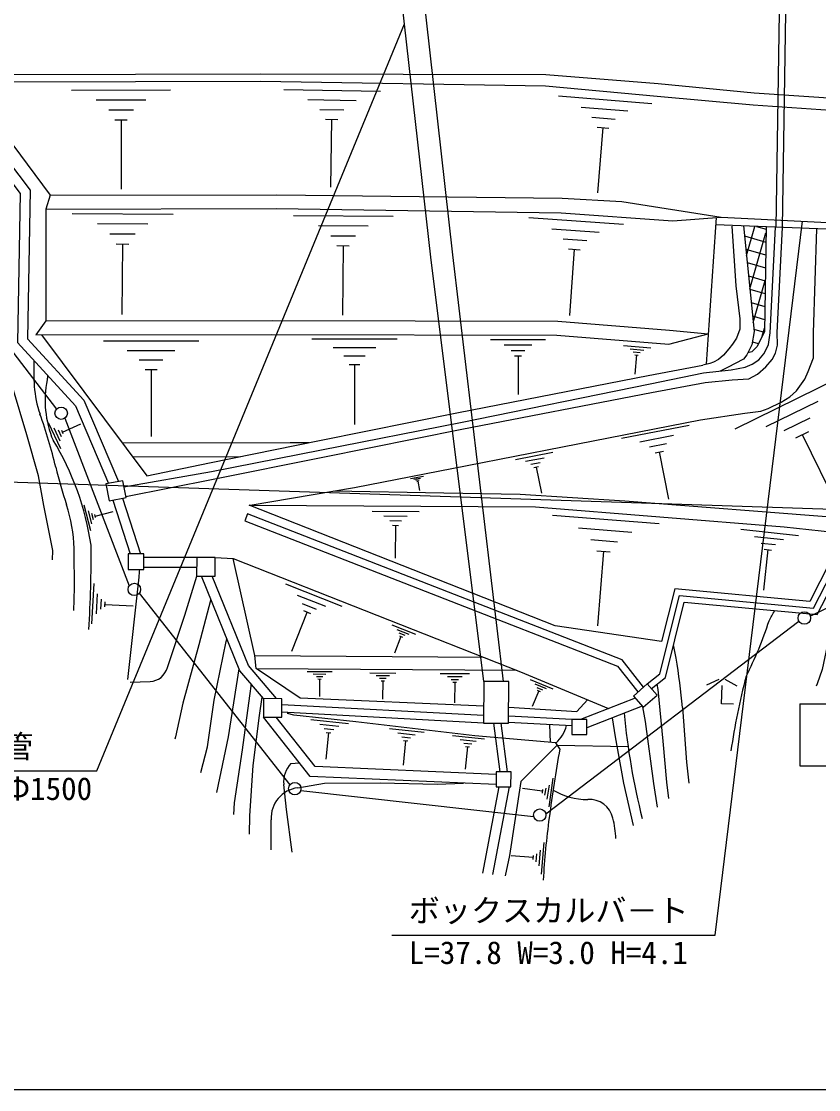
# Model space of a CAD drawing. Units: millimetres, scale not verified. Extents: x 40000 to 680000, y 20000 to 380000.
# Drawn here: x 386150 to 450258, y 205000 to 290866 of the extents above; entities that cross this region are included whole.
import ezdxf
from ezdxf.enums import TextEntityAlignment as Align

# ---------------------------------------------------------------- set-up
doc = ezdxf.new("R2010")
doc.units = ezdxf.units.MM
doc.header["$LTSCALE"] = 1000
for name, color, linetype, lineweight in [('M-BGD', 7, 'Continuous', 25), ('M-STR-STRC', 7, 'Continuous', 25), ('M-TTL-BAND', 7, 'Continuous', 25)]:
    doc.layers.add(name, color=color, linetype=linetype, lineweight=lineweight)
doc.styles.add('ＭＳ ゴシック', font='')
doc.styles.get('ＭＳ ゴシック').set_extended_font_data('MS Gothic')

msp = doc.modelspace()

# ---------------------------------------------------------------- linework, layer by layer
at = {"layer": 'M-BGD'}
for p, q in [((392231, 230612), (416956, 290675)), ((382276, 285203), (388478, 276886)), ((390180, 285341), (398150, 285363)), ((407249, 285384), (415025, 285264)), ((392174, 284550), (396159, 284560)), ((409181, 284577), (413069, 284517)), ((429346, 284884), (436840, 284263)), ((393173, 283755), (395165, 283761)), ((410141, 283784), (412085, 283754)), ((431158, 283979), (434904, 283669)), ((393673, 282960), (394669, 282962)), ((394171, 282961), (394186, 277382)), ((410615, 282999), (411587, 282984)), ((411101, 282991), (411017, 277548)), ((432032, 283152), (433906, 282997)), ((432439, 282364), (433375, 282286)), ((432907, 282325), (432472, 277079)), ((390245, 275432), (398346, 275376)), ((408041, 275260), (416036, 275205)), ((426966, 275099), (434576, 274558)), ((442009, 275106), (441225, 263299)), ((441926, 217429), (448968, 274800)), ((392264, 274608), (396315, 274580)), ((410034, 274446), (414031, 274419)), ((428814, 274203), (432619, 273932)), ((444459, 272048), (445132, 274390)), ((445256, 274385), (446027, 274164)), ((393271, 273791), (395297, 273777)), ((411028, 273640), (413027, 273626)), ((429711, 273374), (431614, 273239)), ((444302, 273619), (446011, 273128)), ((444727, 269361), (446023, 273870)), ((393772, 272977), (394785, 272970)), ((394279, 272974), (394239, 267302)), ((411522, 272837), (412521, 272830)), ((412022, 272834), (411983, 267237)), ((430133, 272579), (431084, 272512)), ((430608, 272545), (430230, 267218)), ((444409, 272548), (445994, 272092)), ((379794, 271652), (388967, 259686)), ((444516, 271477), (445977, 271057)), ((444623, 270405), (445961, 270021)), ((444996, 266674), (445961, 270034)), ((444730, 269334), (445944, 268985)), ((444837, 268263), (445927, 267950)), ((444944, 267192), (445911, 266914)), ((445717, 265564), (445899, 266198)), ((387778, 265658), (396229, 254345)), ((409496, 265352), (416374, 265351)), ((438211, 264926), (441387, 265746)), ((445051, 266121), (445876, 265883)), ((392743, 265184), (400415, 265182)), ((411216, 264664), (414654, 264663)), ((423875, 265305), (428298, 265304)), ((424980, 264862), (427192, 264862)), ((434559, 264802), (436771, 264624)), ((435094, 264536), (436200, 264447)), ((444926, 265116), (445423, 264973)), ((394661, 264416), (398497, 264416)), ((395619, 263649), (397537, 263649)), ((412075, 263976), (413795, 263976)), ((425533, 264420), (426639, 264419)), ((425809, 263977), (426362, 263977)), ((426086, 263977), (426085, 260881)), ((435353, 264293), (435906, 264248)), ((435473, 264060), (435750, 264038)), ((435611, 264049), (435487, 262501)), ((396099, 262882), (397058, 262882)), ((396578, 262882), (396577, 257511)), ((412505, 263288), (413365, 263288)), ((412935, 263288), (412934, 258474)), ((443550, 258111), (451884, 262204)), ((446043, 258301), (450210, 260348)), ((389318, 256497), (388338, 258596)), ((389458, 257840), (390926, 258527)), ((389650, 258966), (394820, 245483)), ((447494, 257979), (449577, 259002)), ((389283, 257120), (388793, 258169)), ((389370, 257480), (389125, 258005)), ((389519, 257709), (389396, 257972)), ((434419, 257357), (439841, 258409)), ((435879, 257078), (438591, 257604)), ((448424, 257402), (449466, 257913)), ((448945, 257657), (451810, 251824)), ((436662, 256667), (438018, 256930)), ((395098, 255859), (403736, 255881)), ((425871, 255658), (428888, 256243)), ((437106, 256191), (437784, 256322)), ((437445, 256256), (438182, 252461)), ((426684, 255503), (428193, 255795)), ((427119, 255274), (427874, 255420)), ((427367, 255009), (427744, 255082)), ((427555, 255046), (427965, 252933)), ((417433, 254110), (418479, 254313)), ((565735, 247807), (376796, 254110)), ((417715, 254056), (418238, 254157)), ((417866, 253977), (418127, 254028)), ((417952, 253885), (418082, 253910)), ((418017, 253898), (418159, 253166)), ((394292, 252531), (395730, 248055)), ((391733, 249913), (391204, 251982)), ((393500, 252379), (394889, 248058)), ((391808, 250483), (391543, 251517)), ((391948, 250794), (391816, 251312)), ((392122, 250977), (392056, 251235)), ((392089, 251106), (393538, 251476)), ((414353, 251501), (418130, 251477)), ((415295, 251118), (417184, 251106)), ((415765, 250737), (416709, 250731)), ((428871, 251184), (437438, 250502)), ((415999, 250358), (416471, 250355)), ((416235, 250356), (416218, 247712)), ((430945, 250157), (435228, 249815)), ((443993, 250047), (448638, 249546)), ((431947, 249215), (434089, 249044)), ((445104, 249457), (447427, 249206)), ((432414, 248315), (433485, 248230)), ((432950, 248273), (432472, 242276)), ((445634, 248930), (446796, 248804)), ((446165, 248403), (445814, 245151)), ((445875, 248434), (446455, 248371)), ((400251, 247766), (395993, 247780)), ((449584, 243059), (458609, 247540)), ((400248, 246966), (395990, 246980)), ((391823, 242448), (392006, 245677)), ((394718, 237976), (395619, 246179)), ((407383, 245651), (411928, 243861)), ((392191, 243237), (392283, 244851)), ((395635, 244904), (407738, 229493)), ((408340, 244749), (410613, 243854)), ((392537, 243622), (392583, 244429)), ((392871, 243806), (392894, 244209)), ((392883, 244007), (395143, 243879)), ((408730, 244070), (409866, 243623)), ((409119, 243392), (407866, 240211)), ((408835, 243504), (409403, 243280)), ((415944, 242371), (417845, 241622)), ((428321, 227175), (448669, 242667)), ((416669, 241426), (416145, 240095)), ((416344, 241994), (417295, 241619)), ((416507, 241710), (416982, 241523)), ((416551, 241473), (416788, 241379)), ((404929, 239897), (423298, 239764)), ((405030, 238858), (425984, 238706)), ((409119, 238620), (411142, 238606)), ((409624, 238414), (410635, 238407)), ((409875, 238210), (410381, 238206)), ((410000, 238007), (410253, 238005)), ((410127, 238006), (410117, 236590)), ((414160, 238496), (416271, 238482)), ((414686, 238282), (415742, 238274)), ((414949, 238069), (415476, 238065)), ((415079, 237857), (415343, 237855)), ((415211, 237856), (415201, 236379)), ((419829, 238454), (422178, 238438)), ((420415, 238215), (421590, 238207)), ((420707, 237978), (421294, 237974)), ((427072, 237974), (428875, 237224)), ((441260, 237530), (442262, 237986)), ((443719, 237441), (442753, 237969)), ((394903, 237741), (396496, 237804)), ((420852, 237742), (421146, 237740)), ((420999, 237741), (420988, 236097)), ((427749, 237058), (427224, 235797)), ((427448, 237606), (428349, 237231)), ((427598, 237332), (428049, 237145)), ((427636, 237105), (427861, 237011)), ((435500, 236475), (431114, 234741)), ((423319, 234464), (407103, 235335)), ((423321, 235065), (407105, 235936)), ((436057, 235835), (431617, 234080)), ((408063, 235108), (407546, 235233)), ((409431, 234764), (412467, 234440)), ((424104, 234461), (424615, 230545)), ((424710, 234459), (425220, 230543)), ((430423, 234243), (425332, 234518)), ((430425, 234744), (425334, 235019)), ((410158, 234379), (411676, 234217)), ((410505, 234035), (411264, 233954)), ((410852, 233691), (410625, 231565)), ((410662, 233711), (411042, 233671)), ((415743, 234030), (418538, 233732)), ((416412, 233676), (417810, 233527)), ((428625, 234340), (428679, 232902)), ((416732, 233360), (417431, 233285)), ((417051, 233043), (416843, 231087)), ((416877, 233062), (417226, 233024)), ((420817, 233468), (423380, 233194)), ((421430, 233143), (422712, 233006)), ((421723, 232852), (422364, 232784)), ((426325, 229775), (429233, 232699)), ((429233, 232699), (434933, 232575)), ((422016, 232562), (421825, 230767)), ((421856, 232579), (422177, 232545)), ((407825, 231218), (408515, 231274)), ((373231, 230612), (392231, 230612)), ((424547, 229350), (423228, 222389)), ((425361, 229348), (424026, 222300)), ((428580, 229485), (428411, 228339)), ((428893, 230023), (428556, 227733)), ((408613, 229042), (427343, 226963)), ((428037, 228979), (426434, 229216)), ((428059, 229123), (428016, 228836)), ((428309, 229232), (428224, 228659)), ((406240, 224275), (406238, 226696)), ((427858, 224249), (427754, 222985)), ((428163, 224861), (427955, 222331)), ((427301, 223659), (425530, 223804)), ((427314, 223817), (427288, 223500)), ((427579, 223954), (427527, 223322)), ((415926, 217429), (441926, 217429))]:
    msp.add_line(p, q, dxfattribs=at)
for points in [[(423331, 237810), (419066, 271905), (415385, 304653), (412653, 331223), (412159, 337081)], [(424927, 237805), (420842, 272110), (417163, 304844), (414429, 331429), (413696, 337112)], [(446842, 274308), (447108, 291592), (447561, 311749)], [(447355, 274300), (447621, 291582), (448074, 311738)], [(294280, 284537), (306502, 285158), (321995, 285665), (337715, 286240), (362368, 286520), (385279, 286595), (405369, 286647), (428329, 286590), (437356, 285864), (445079, 285114), (455840, 284388), (466837, 284261), (478728, 284533), (489282, 284779), (500227, 284365), (506086, 284022), (511966, 283869), (528608, 282171)], [(382714, 285986), (385281, 285995), (405369, 286047), (428303, 285692), (437272, 284862), (444980, 284159), (455886, 283407), (466909, 283023), (478997, 283220), (489279, 283594), (500206, 283249), (505966, 282905), (511912, 282528), (528543, 280972)], [(381476, 285200), (381481, 283043), (386059, 277022), (385845, 265045), (390490, 259966), (393163, 253722)], [(382276, 285203), (382281, 283314), (386864, 277285), (386651, 265349), (391172, 260405), (393968, 253876)], [(436481, 237607), (437489, 238409), (439071, 244720), (449843, 243708), (453197, 250202), (456856, 250249), (456002, 256375), (451704, 263619), (454053, 271856), (466267, 282725)], [(436792, 237215), (437932, 238123), (439452, 244182), (450132, 243179), (453504, 249706), (457430, 249757), (456483, 256543), (452244, 263689), (454494, 271579), (466864, 282587)], [(388478, 276886), (388106, 275763), (388128, 266782), (387327, 265657)], [(388478, 276886), (406690, 276933), (429624, 276657), (434427, 276391), (442423, 275138), (455761, 274449)], [(388106, 275763), (406628, 275811), (429562, 275477), (438532, 274839), (442423, 275138)], [(394396, 253464), (401446, 254682), (410271, 256421), (421462, 258626), (436723, 261729), (441009, 262619), (443229, 262845), (444338, 263064), (444924, 263315), (445442, 263661), (445853, 264135), (446043, 264479), (446222, 264883), (446356, 265818), (446801, 274323)], [(394552, 252680), (401568, 254076), (410382, 255846), (421564, 258084), (436805, 261047), (441121, 261826), (443295, 262048), (444644, 262134), (445329, 262502), (446010, 263095), (446512, 263674), (446800, 264194), (446942, 264850), (446917, 265870), (447355, 274300)], [(404551, 251979), (412946, 253402), (422001, 255155), (429657, 256657), (440768, 258843), (444325, 259362), (445611, 259534), (446203, 259751), (447237, 260245), (447933, 260697), (448470, 261173), (449141, 262116), (449429, 262722), (449837, 263828), (449853, 264688), (449853, 265818), (450117, 274188)], [(443291, 274402), (443611, 269616), (443915, 266946), (443909, 266126), (443666, 265412), (443321, 264910), (443046, 264550), (442595, 264027), (442212, 263697), (441794, 263469), (441510, 263369), (440939, 263229)], [(455761, 274449), (455668, 273962), (441970, 274519)], [(444221, 274427), (445070, 265928), (444879, 264855), (444476, 264055), (444203, 263708), (442942, 263051), (442329, 262754)], [(446030, 274354), (445895, 265920), (445294, 264717), (444892, 264310), (444560, 264221)], [(388128, 266782), (406339, 266829), (429274, 266772), (438273, 266048), (441387, 265746)], [(387327, 265657), (406277, 265706), (429212, 265650), (438211, 264926)], [(388655, 247595), (388685, 248322), (387960, 251953), (387539, 254338), (386581, 257634), (385433, 261499), (385098, 262812)], [(396229, 254345), (401268, 255377), (410132, 257188), (421305, 259424), (436544, 262409), (440939, 263229)], [(451053, 263501), (455521, 256206), (456141, 250997), (451904, 250966), (451457, 249795), (451972, 248971), (449554, 244238), (438690, 245258), (437625, 241008), (429076, 242283), (404476, 251979)], [(394261, 256979), (407764, 257014), (409264, 257010)], [(404476, 251979), (427489, 251835), (447499, 250241), (451457, 249795), (451904, 250966), (434663, 252309), (426256, 252844), (420115, 252953), (411238, 253112)], [(436182, 237348), (434468, 239537), (404333, 251286), (404115, 250727), (434097, 239037), (435710, 236978)], [(401744, 247761), (403169, 247692), (426291, 238585), (433371, 235633)], [(423324, 235811), (408579, 236464), (405031, 238847), (404929, 239897), (403169, 247692)], [(452411, 246766), (451647, 244925), (451292, 243399), (451061, 241194), (450547, 238772), (450145, 237610), (450054, 237437)], [(397891, 238935), (399296, 243141), (400252, 246273)], [(405614, 236431), (403710, 238673), (400628, 246271)], [(406666, 236427), (404403, 239093), (401493, 246268)], [(401391, 244391), (401366, 244308), (400421, 240759), (399129, 236063), (398531, 233351), (398502, 233158)], [(400588, 230502), (401121, 232543), (401662, 236304), (402628, 241028), (402677, 241220)], [(401861, 228881), (402816, 233368), (403654, 238811)], [(403241, 227124), (403301, 228047), (403922, 232322), (404517, 236644), (404645, 237607)], [(437254, 237583), (437321, 237154), (437718, 233004), (438032, 229702), (438173, 228392)], [(443420, 235975), (442437, 236010), (442490, 237486)], [(404483, 225543), (404525, 227018), (404784, 231059), (405286, 235060), (405518, 236547)], [(425336, 235729), (430819, 235392), (431669, 236343)], [(436107, 235776), (436302, 234582), (436968, 229608), (437263, 227699)], [(439310, 235722), (439627, 231318), (439812, 229640)], [(424325, 229518), (409383, 230180), (405608, 234938)], [(424328, 230318), (409783, 230963), (406632, 234934)], [(429444, 232385), (429123, 232862), (422617, 233451), (413046, 234551), (408063, 235108)], [(433648, 234883), (433887, 233369), (434571, 229640), (435345, 226239)], [(407919, 224089), (407474, 227522), (407252, 229525)], [(408378, 229266), (410518, 229622), (415005, 229672), (419593, 229565), (421690, 229634)], [(426325, 229775), (425389, 223831), (425058, 222186)]]:
    msp.add_lwpolyline(points, dxfattribs=at)
for points in [[(394310, 253942), (392953, 253682), (393212, 252324), (394570, 252584)], [(395994, 248054), (394750, 248059), (394746, 246814), (395990, 246810)], [(401744, 247761), (400251, 247766), (400245, 246273), (401738, 246268)], [(425343, 237803), (423331, 237810), (423319, 234464), (425332, 234457)], [(436481, 237607), (435362, 236635), (436145, 235733), (437264, 236705)], [(407107, 236425), (405614, 236431), (405608, 234938), (407101, 234932)], [(431620, 234739), (430425, 234744), (430421, 233549), (431615, 233545)], [(425523, 230541), (424328, 230546), (424324, 229351), (425519, 229347)]]:
    msp.add_lwpolyline(points, close=True, dxfattribs=at)
for centre in [(389353, 259367), (395237, 245207), (449107, 242909), (408135, 229190), (427832, 227069)]:
    msp.add_circle(centre, 500, dxfattribs=at)
for centre, radius, start, end in [((408721, 262966), 21580, 178.27082, 183.82619), ((396494, 260424), 8437, 168.86554, 202.50969), ((398004, 260639), 9890, 169.78889, 171.78258), ((395479, 262080), 8308, 183.82619, 199.53144), ((346953, 244866), 43180, 13.62432, 19.53144), ((369891, 245620), 22084, 8.18802, 31.60503), ((426756, 264209), 38934, 193.62432, 198.2576), ((378363, 248244), 12025, 1.17242, 18.2576), ((264506, 245914), 125906, 359.42414, 1.17242), ((299519, 247687), 92237, 356.4483, 0.66981), ((385167, 247328), 10515, 353.72935, 357.15327), ((371038, 244843), 19369, 356.09262, 359.42414), ((422360, 256438), 27586, 330.10687, 332.02738), ((416352, 252455), 31477, 333.10401, 341.92659), ((420266, 236645), 18782, 9.32175, 12.64718), ((382535, 230452), 57019, 5.30296, 9.32175), ((396437, 239302), 1499, 272.25756, 345.84294), ((492893, 225264), 50169, 165.03945, 172.02392), ((431924, 235777), 24385, 181.08948, 181.27896), ((491631, 240692), 57276, 185.4376, 194.04746), ((427458, 234834), 2581, 310.16203, 347.30308), ((575538, 207004), 148283, 170.14444, 172.30747), ((409350, 229758), 2112, 136.25103, 186.34369), ((408668, 226849), 2434, 96.82972, 183.59071), ((431627, 233603), 5280, 238.99646, 270.64327), ((431842, 226406), 1923, 12.32256, 94.64714), ((490991, 218424), 62968, 172.30747, 176.88432), ((424531, 224700), 9431, 2.89594, 12.96756)]:
    msp.add_arc(centre, radius, start, end, dxfattribs=at)
at = {"layer": 'M-STR-STRC'}
for p, q in [((448743, 236022), (458743, 236022)), ((448743, 236022), (448743, 231022)), ((448743, 231022), (458743, 231022))]:
    msp.add_line(p, q, dxfattribs=at)
at = {"layer": 'M-TTL-BAND'}
msp.add_line((40000, 205000), (579000, 205000), dxfattribs=at)

# ---------------------------------------------------------------- texts
at = {"layer": 'M-BGD', "style": 'ＭＳ ゴシック'}
for s, p in [('ヒュ－ム管', (374606, 231112)), ('ボックスカルバ－ト', (417301, 217929))]:
    msp.add_text(s, height=1833, dxfattribs=at).set_placement(p, align=Align.BOTTOM_LEFT)
msp.add_text('L=100.0\u3000Φ1500', height=1833, dxfattribs=at).set_placement((382731, 230112), align=Align.TOP_CENTER)
msp.add_text('L=37.8 W=3.0 H=4.1', height=1833, dxfattribs=at).set_placement((417301, 216929), align=Align.TOP_LEFT)

doc.saveas('drawing.dxf')
